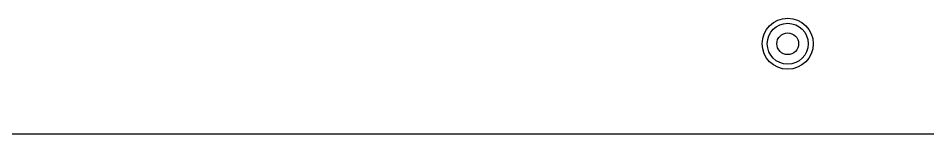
# Model space of a CAD drawing. Header units: millimetres. Extents: x 37984 to 70752, y 14140 to 37584.
# Drawn here: x 39227.6 to 39561, y 32767.9 to 32810.3 of the extents above; entities that cross this region are included whole.
import ezdxf

# ---------------------------------------------------------------- set-up
doc = ezdxf.new("R2010")
doc.units = ezdxf.units.MM
doc.layers.add('000-PI-ORMAR', color=2, linetype='Continuous')

# ---------------------------------------------------------------- blocks, each defined once
blk = doc.blocks.new('SE_krov_300mm')
at = {"layer": '000-PI-ORMAR'}
blk.add_line((-485, 6.5), (507, 6.5), dxfattribs=at)
for radius in [9.36, 7.5, 4]:
    blk.add_circle((11, 39.5), radius, dxfattribs=at)

msp = doc.modelspace()

# ---------------------------------------------------------------- linework, layer by layer
at = {"layer": '000-PI-ORMAR'}
msp.add_line((39029.922, 32767.904), (39597.422, 32767.904), dxfattribs=at)

# ---------------------------------------------------------------- block references
msp.add_blockref('SE_krov_300mm', (39498.672, 32761.404))

doc.saveas('drawing.dxf')
